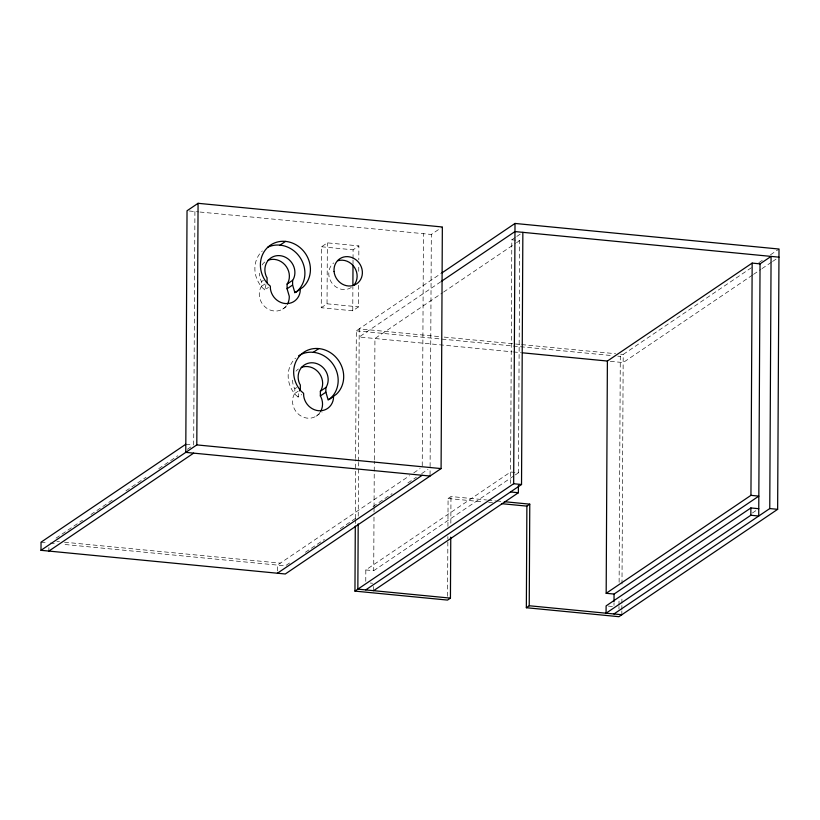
<?xml version="1.0" encoding="UTF-8"?>
<svg xmlns="http://www.w3.org/2000/svg" width="820" height="820" viewBox="0 0 820 820"><rect width="100%" height="100%" fill="white"/><g stroke="black" fill="none" stroke-linecap="round" stroke-linejoin="round"><path stroke-width="0.61" stroke-dasharray="4.1 3.07" d="M48.882 549.912L48.903 547.596M193.694 445.004L194.914 211.539M286.375 305.768A15.99 14.545 55.9 0 1 266.479 308.053A15.99 14.545 55.9 0 1 260.801 287.441L261.539 286.282L261.559 281.588L260.709 280.03A15.99 14.545 55.9 0 1 259.366 273.214M277.416 570.894L277.447 565.093L409.508 475.743M320.22 412.142A15.99 14.545 55.9 0 1 304.445 417.564L301.555 416.355A15.99 14.545 55.9 0 1 293.447 406.74L292.689 403.645A15.99 14.545 55.9 0 1 294.072 394.615L294.81 393.467L294.831 388.762L293.98 387.214A15.99 14.545 55.9 0 1 292.842 378.122M358.668 285.278L358.555 306.864L352.764 310.79L321.245 307.736L321.563 246.769L327.354 242.853L358.873 245.908L358.801 259.878M321.245 307.736L327.036 303.81L327.354 242.853M352.764 310.79L352.887 286.662M353.01 263.794L353.03 259.991M353.03 258.72L353.082 249.833L358.873 245.908M355.306 523.488L355.327 519.654M355.337 518.383L355.644 459.692M355.644 458.411L356.321 330.819L440.822 273.644M358.74 271.307L358.77 266.233M358.227 516.19L358.514 462.429M358.524 461.147L359.211 328.861L439.171 336.61M365.771 581.329L365.833 569.941L510.604 471.992L518.486 472.761L519.706 240.567L511.823 239.809L510.542 483.39M373.612 590.677L373.633 585.798M365.833 569.941L373.715 570.699L373.992 517.123M374.022 512.018L374.043 508.185M374.053 506.914L374.289 460.983M374.299 459.712L374.935 338.516L442.564 292.76M422.228 465.873L423.438 233.679M430.059 474.882L430.1 467.912M430.1 466.641L431.32 234.448L442.349 226.986M447.566 596.273L447.863 540.39M447.863 539.119L447.874 536.587M447.935 526.419L448.079 498.488L450.969 496.52L486.557 499.974M450.836 523.191L450.969 496.52M613.995 605.396L614.016 602.874M618.977 609.034L618.987 606.482M618.997 605.211L619.028 600.107M619.12 582.241L620.299 356.403L752.504 266.961M621.837 614.733L621.857 610.89M621.857 609.608L621.888 604.494M621.898 603.212L621.919 598.087M621.99 584.014L623.2 354.445L620.658 354.199M298.531 393.723L298.08 397.054L301.75 394.563M265.957 284.653L264.798 289.87L268.478 287.389M262.062 265.034L262.759 263.989A15.99 14.545 55.9 0 1 265.137 261.805M261.559 281.588L263.394 280.337M261.539 286.282L267.053 282.551M282.757 309.058L287.769 305.665M56.057 538.125L82.523 520.218M90.989 514.488L114.287 498.724M125.931 490.852L146.052 477.24M158.752 468.64L177.817 455.746M187.339 449.298L191.572 446.439M440.781 281.772L359.17 336.989L512.121 351.811M511.823 239.809L515.831 237.093M516.836 236.416L522.852 232.347M294.831 388.762L296.676 387.522M443.62 292.043L515.472 243.427M516.528 242.72L519.706 240.567M294.81 393.467L300.325 389.736M316.028 416.242L322.045 412.173M413.751 472.884L420.096 468.579M289.552 563.002L285.329 565.861L62.884 544.306M305.409 552.27L324.423 539.406M340.279 528.685L357.182 517.246M373.038 506.524L392.052 493.65M407.909 482.929L416.365 477.209M421.644 473.632L427.989 469.347M758.859 262.656L763.102 259.786M770.523 254.774L779 249.034M752.463 275.089L623.159 362.573L608.604 361.159M753.518 274.372L760.939 269.349M761.995 268.632L771.538 262.185M772.594 261.467L778.959 257.162M373.715 570.699L514.263 475.62M515.319 474.903L518.486 472.761M752.422 513.002L756.655 510.142M189.287 210.996L198.727 211.909M199.998 212.031L431.32 234.448M321.563 246.769L353.082 249.833M327.036 303.81L358.555 306.864M444.245 337.102L520.392 344.482M521.663 344.605L615.584 353.707M356.321 330.819L612.683 355.665M617.768 356.157L620.299 356.403M513.392 351.934L521.018 352.672M185.812 444.245L192.567 444.891M487.828 500.097L495.454 500.835M496.725 500.958L501.809 501.45M448.079 498.488L483.667 501.932M488.751 502.424L492.564 502.793M56.898 541.477L59.44 541.723M64.513 542.215L280.337 563.135M41.041 542.184L47.796 542.84M50.194 543.066L56.539 543.691M370.271 583.03L372.526 583.256M608.368 606.103L613.995 606.656M264.798 289.87L262.103 287.461A26.66 24.231 55.9 0 1 262.297 250.971M298.08 397.054L295.374 394.645A26.66 24.231 55.9 0 1 295.569 358.155M296.03 371.173A15.99 14.545 55.9 0 1 298.418 368.99M351.237 287.502A15.108 13.735 55.9 0 1 331.813 282.91A15.108 13.735 55.9 0 1 333.699 262.923"/><path stroke-width="1.23" d="M430.059 476.041L185.771 452.373L187.032 210.771L198.071 203.309L442.349 226.986L441.088 468.579L285.288 573.99L41 550.312L41.041 542.184L185.812 444.245M41 550.312L196.8 444.901L198.071 203.309M267.053 282.551L267.074 277.857L266.223 276.299A15.99 14.545 55.9 0 1 279.968 255.655A15.99 14.545 55.9 0 1 293.488 278.943L292.617 280.327L287.103 284.058L287.072 288.763L289.265 296.225A15.99 14.545 55.9 0 1 287.461 304.107M300.274 289.05L300.11 291.869A15.99 14.545 55.9 0 1 285.216 303.533A15.99 14.545 55.9 0 1 270.446 288.999L270.313 286.139L267.617 283.73A26.66 24.231 55.9 0 1 267.812 247.24A26.66 24.231 55.9 0 1 303.195 250.664A26.66 24.231 55.9 0 1 303 287.164C293.222 293.498 295.969 295.487 292.596 285.032L292.617 280.327M320.733 411.291A15.99 14.545 55.9 0 0 321.071 397.239L320.353 395.947L320.374 391.242L321.245 389.848A15.99 14.545 55.9 0 0 318.252 372.054A15.99 14.545 55.9 0 0 301.258 367.452M333.555 396.224L333.391 399.053A15.99 14.545 55.9 0 1 318.488 410.717A15.99 14.545 55.9 0 1 303.728 396.183L303.595 393.323L300.889 390.914A26.66 24.231 55.9 0 1 301.083 354.424A26.66 24.231 55.9 0 1 336.466 357.848A26.66 24.231 55.9 0 1 336.272 394.348C326.493 400.683 329.25 402.671 325.868 392.216L325.888 387.511L326.76 386.117A15.99 14.545 55.9 0 0 313.24 362.829A15.99 14.545 55.9 0 0 299.495 383.483L300.345 385.031L300.325 389.736L299.587 390.884M352.897 285.391L353 265.065M450.764 537.161L450.436 598.118L447.546 600.076L354.957 591.107L355.296 526.04M358.196 523.867L357.848 589.149L450.436 598.118M354.957 591.107L513.658 483.738L515.011 223.45L779 249.034L777.637 509.322L618.936 616.691L526.348 607.722L526.881 506.124L529.771 504.156L529.238 605.755L526.348 607.722M373.612 590.677L518.383 492.738L518.424 485.419M365.73 589.908L521.53 484.507L522.852 232.347M606.175 593.29L750.946 495.352L758.828 496.11L614.057 594.059L606.175 593.29L607.394 361.046L752.165 263.097L760.048 263.866L771.077 256.404L769.755 508.564L613.954 613.965M614.016 601.614L614.057 594.059M750.884 507.949L606.113 605.888L606.072 613.206L750.843 515.257L750.884 507.949L758.766 508.707M750.946 495.352L752.165 263.097M760.048 263.866L758.726 516.026L750.843 515.257M287.103 284.058L287.974 282.674A15.99 14.545 55.9 0 0 284.97 264.87A15.99 14.545 55.9 0 0 267.986 260.268M294.759 292.781L297.486 290.895A26.66 24.231 55.9 0 0 299.823 257.152A26.66 24.231 55.9 0 0 267.494 247.373M328.031 399.955L330.757 398.079A26.66 24.231 55.9 0 0 332.274 363.198A26.66 24.231 55.9 0 0 298.572 355.808M280.02 245.129L285.534 241.398M287.072 288.763L292.596 285.032M313.301 352.313L318.816 348.582M441.888 272.927L515.011 223.45M441.836 281.055L514.97 231.578L778.959 257.162M48.882 551.071L193.653 453.132M320.374 391.242L325.888 387.511M320.353 395.947L325.868 392.216M277.406 573.221L422.177 475.282M522.289 352.795L607.394 361.046M196.8 444.901L441.088 468.579M513.658 483.738L521.53 484.507M769.755 508.564L777.637 509.322M510.501 491.969L518.383 492.738M504.351 501.696L529.771 504.156M501.461 503.654L526.881 506.124M529.238 605.755L621.837 614.733M337.922 260.719A15.108 13.735 55.9 0 1 354.465 267.361A15.108 13.735 55.9 0 1 353.943 285.124M334.078 271.492A15.108 13.735 55.9 0 0 356.485 283.956A15.108 13.735 55.9 0 0 354.014 258.505A15.108 13.735 55.9 0 0 334.078 271.492"/></g></svg>
